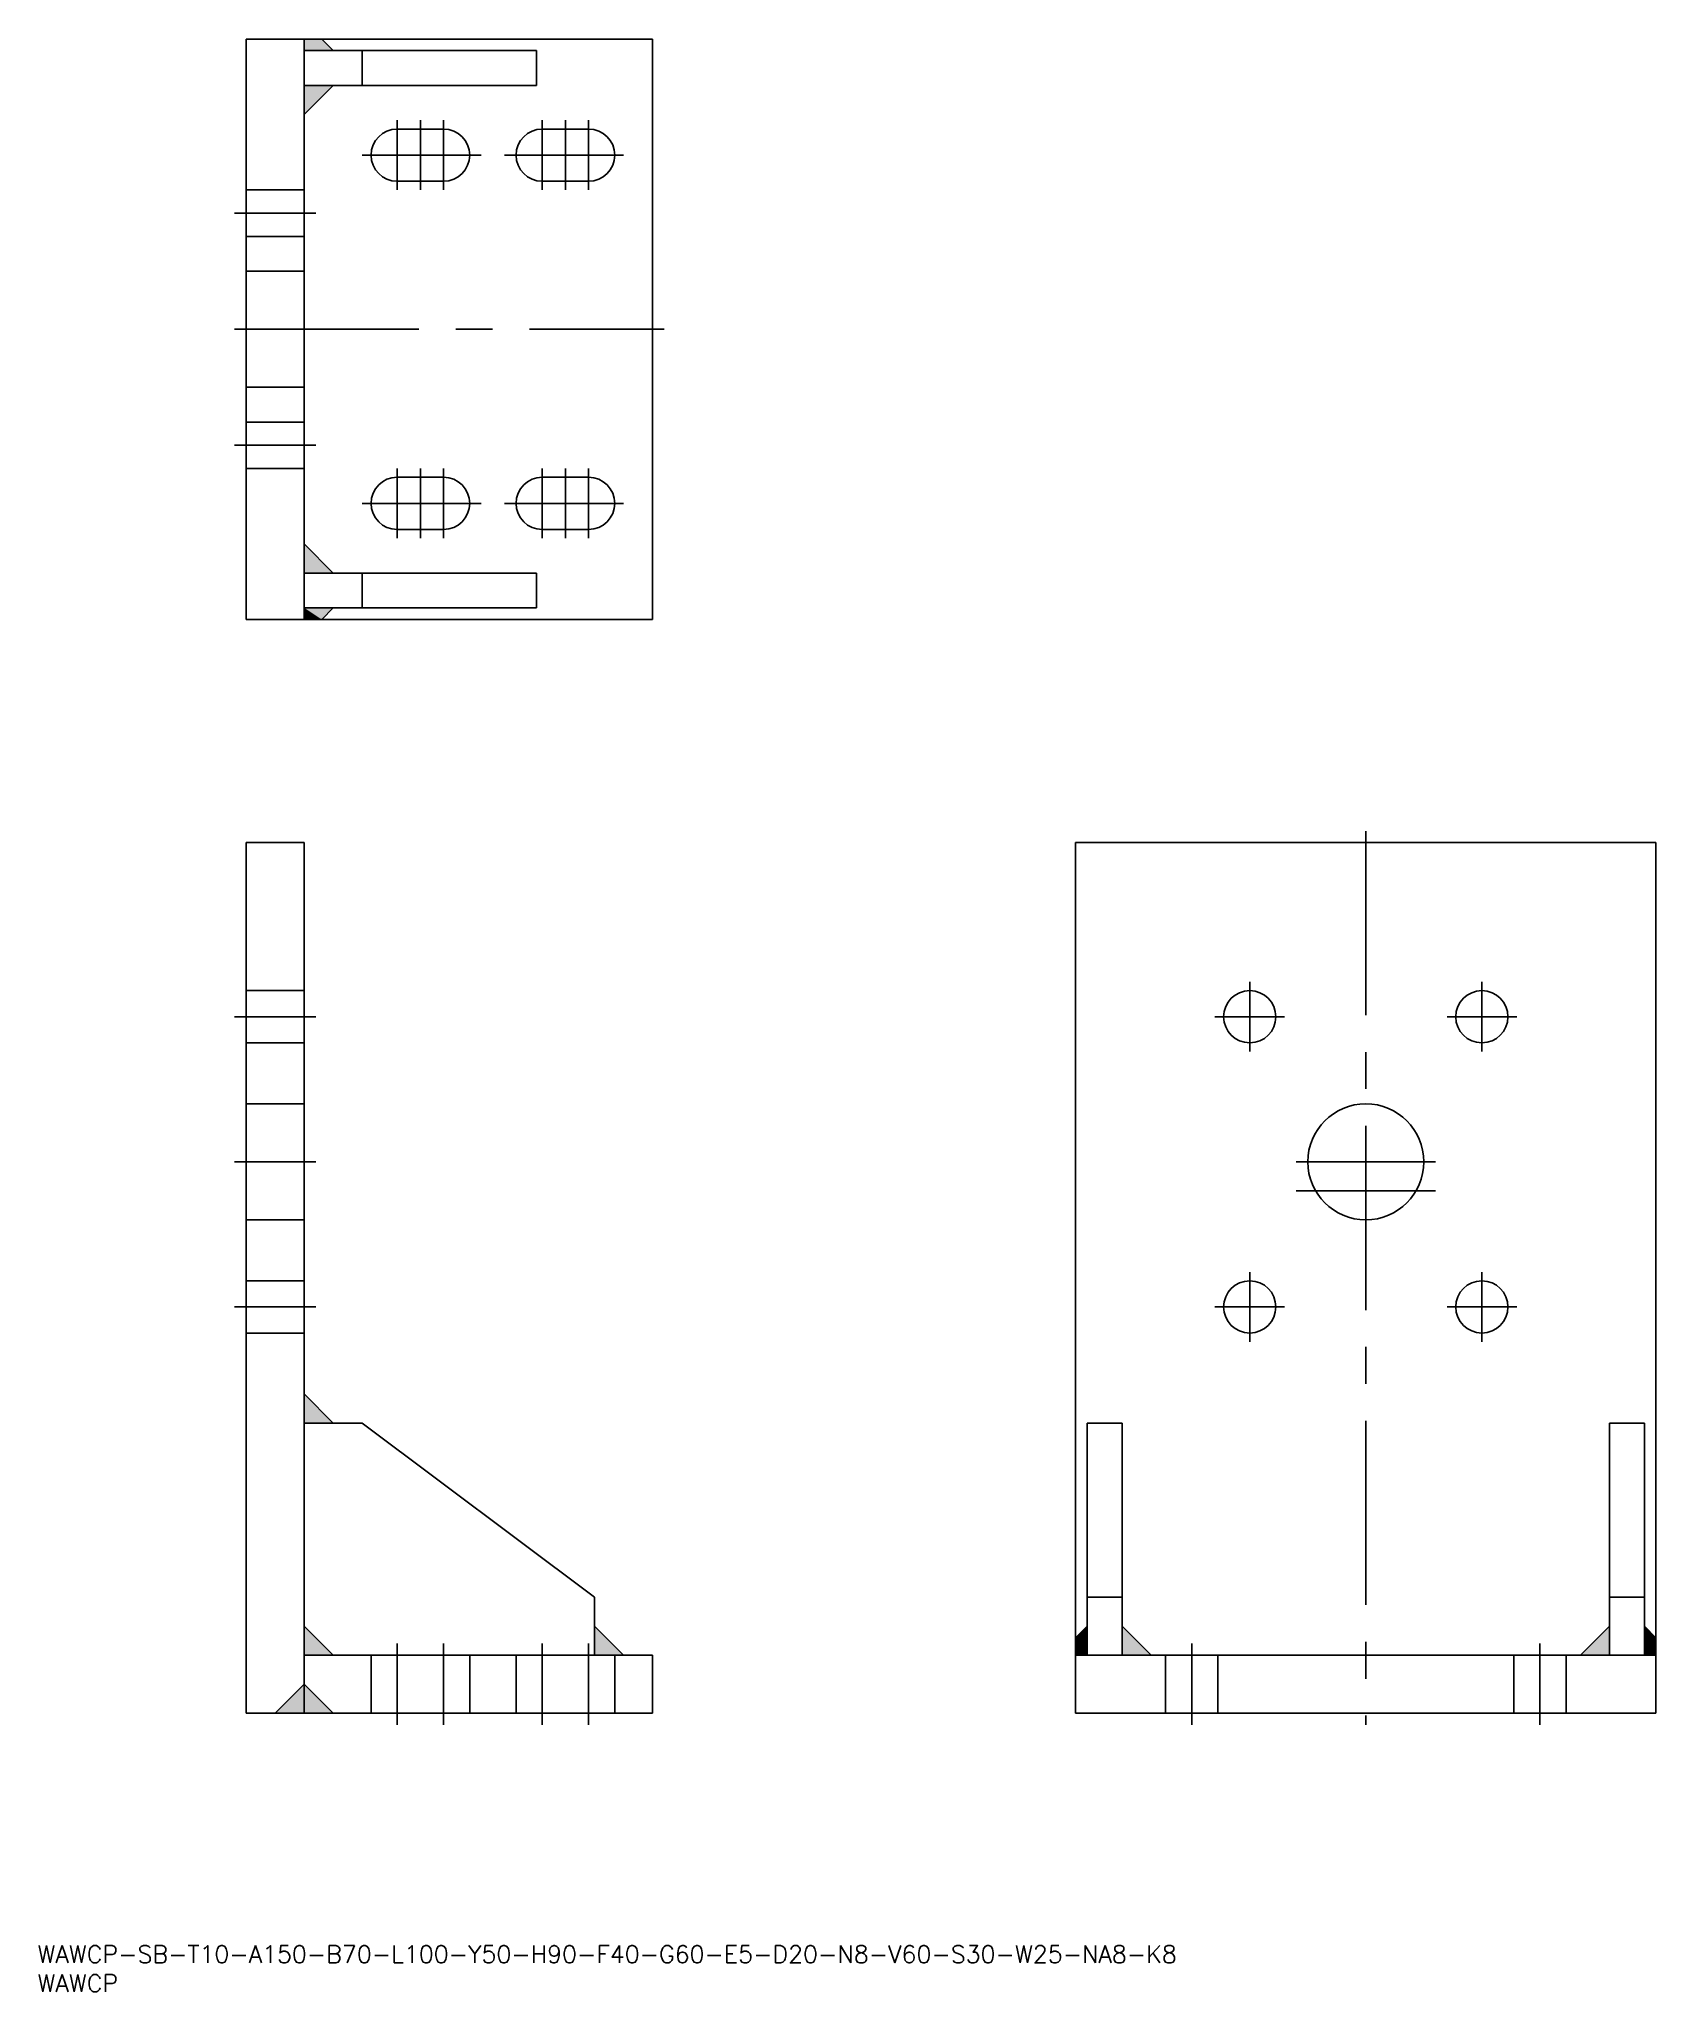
# Model space of a CAD drawing. Extents: x 0 to 279, y 0 to 336.
import ezdxf

# ---------------------------------------------------------------- set-up
doc = ezdxf.new("R2010")
doc.units = 0
doc.linetypes.add('CENTER', pattern=[50.8, 31.75, -6.35, 6.35, -6.35])
doc.linetypes.add('DASHED', pattern=[19.05, 12.7, -6.35])
doc.layers.get('0').update_dxf_attribs({"linetype": 'CONTINUOUS'})
doc.layers.add('CENTER', color=1, linetype='CENTER')
doc.styles.get("Standard").update_dxf_attribs({"font": 'txt.shx', "height": 3, "bigfont": 'bigfont.shx'})

# ---------------------------------------------------------------- blocks, each defined once
blk = doc.blocks.new('*U1')
at = {"color": 7, "linetype": 'CONTINUOUS'}
blk.add_text('WAWCP-SB-T10-A150-B70-L100-Y50-H90-F40-G60-E5-D20-N8-V60-S30-W25-NA8-K8', height=3, dxfattribs=at).set_placement((0, 5))
blk = doc.blocks.new('*U2')
at = {"color": 7, "linetype": 'CONTINUOUS'}
blk.add_text('WAWCP', height=3, dxfattribs=at).set_placement((0, 0))
blk = doc.blocks.new('*U3')
at = {"color": 7, "linetype": 'CONTINUOUS'}
for p, q in [((180.891983, 63.026256), (178.891983, 61.026256)), ((178.891983, 61.026256), (178.891983, 58.026256)), ((180.891983, 61.026256), (180.891983, 63.026256)), ((180.891983, 61.026256), (180.891983, 58.026256))]:
    blk.add_line(p, q, dxfattribs=at)
for points in [[(180.891983, 63.026256), (178.891983, 61.026256), (180.891983, 61.026256)], [(178.891983, 61.026256), (178.891983, 58.026256), (180.891983, 58.026256)]]:
    blk.add_solid(points, dxfattribs=at)
at = {"color": 7, "linetype": 'CONTINUOUS', "extrusion": (0, 0, -1)}
blk.add_solid([(-178.891983, 61.026256), (-180.891983, 61.026256), (-180.891983, 58.026256)], dxfattribs=at)
blk = doc.blocks.new('*U4')
at = {"color": 7, "linetype": 'CONTINUOUS'}
for p, q in [((45.964051, 336.47943), (45.964051, 334.47943)), ((48.964051, 336.47943), (50.964051, 334.47943))]:
    blk.add_line(p, q, dxfattribs=at)
blk.add_solid([(45.964051, 336.47943), (45.964051, 334.47943), (50.964051, 334.47943)], dxfattribs=at)
at = {"color": 7, "linetype": 'CONTINUOUS', "extrusion": (0, 0, -1)}
blk.add_solid([(-45.964051, 336.47943), (-48.964051, 336.47943), (-50.964051, 334.47943)], dxfattribs=at)
blk = doc.blocks.new('*U5')
at = {"color": 7, "linetype": 'CONTINUOUS'}
for p, q in [((50.964051, 328.47943), (45.964051, 323.47943)), ((45.964051, 323.47943), (45.964051, 328.47943))]:
    blk.add_line(p, q, dxfattribs=at)
at = {"color": 7, "linetype": 'CONTINUOUS', "extrusion": (0, 0, -1)}
blk.add_solid([(-45.964051, 328.47943), (-50.964051, 328.47943), (-45.964051, 323.47943)], dxfattribs=at)
blk = doc.blocks.new('*U6')
at = {"color": 7, "linetype": 'CONTINUOUS'}
for p, q in [((45.964051, 103.026256), (45.964051, 98.026256)), ((50.964051, 98.026256), (45.964051, 103.026256))]:
    blk.add_line(p, q, dxfattribs=at)
blk.add_solid([(45.964051, 103.026256), (45.964051, 98.026256), (50.964051, 98.026256)], dxfattribs=at)
blk = doc.blocks.new('*U7')
at = {"color": 7, "linetype": 'CONTINUOUS'}
for p, q in [((45.964051, 63.026256), (45.964051, 58.026256)), ((50.964051, 58.026256), (45.964051, 63.026256))]:
    blk.add_line(p, q, dxfattribs=at)
blk.add_solid([(45.964051, 63.026256), (45.964051, 58.026256), (50.964051, 58.026256)], dxfattribs=at)
blk = doc.blocks.new('*U8')
at = {"color": 7, "linetype": 'CONTINUOUS'}
for p, q in [((95.964051, 63.026256), (95.964051, 58.026256)), ((100.964051, 58.026256), (95.964051, 63.026256))]:
    blk.add_line(p, q, dxfattribs=at)
blk.add_solid([(95.964051, 63.026256), (95.964051, 58.026256), (100.964051, 58.026256)], dxfattribs=at)
blk = doc.blocks.new('*U9')
at = {"color": 7, "linetype": 'CONTINUOUS'}
for p, q in [((45.964051, 53.026256), (45.964051, 48.026256)), ((50.964051, 48.026256), (45.964051, 53.026256))]:
    blk.add_line(p, q, dxfattribs=at)
blk.add_solid([(45.964051, 53.026256), (45.964051, 48.026256), (50.964051, 48.026256)], dxfattribs=at)
blk = doc.blocks.new('*U10')
at = {"color": 7, "linetype": 'CONTINUOUS'}
for p, q in [((45.964051, 53.026256), (40.964051, 48.026256)), ((45.964051, 48.026256), (45.964051, 53.026256))]:
    blk.add_line(p, q, dxfattribs=at)
blk.add_solid([(45.964051, 53.026256), (40.964051, 48.026256), (45.964051, 48.026256)], dxfattribs=at)
blk = doc.blocks.new('*U11')
at = {"color": 7, "linetype": 'CONTINUOUS'}
for p, q in [((186.891983, 63.026256), (186.891983, 58.026256)), ((191.891983, 58.026256), (186.891983, 63.026256))]:
    blk.add_line(p, q, dxfattribs=at)
blk.add_solid([(186.891983, 63.026256), (186.891983, 58.026256), (191.891983, 58.026256)], dxfattribs=at)
blk = doc.blocks.new('*U12')
at = {"color": 7, "linetype": 'CONTINUOUS'}
for p, q in [((45.964051, 238.47943), (45.964051, 236.47943)), ((50.964051, 238.47943), (48.964051, 236.47943))]:
    blk.add_line(p, q, dxfattribs=at)
blk.add_solid([(45.964051, 238.47943), (45.964051, 236.47943), (48.964051, 236.47943)], dxfattribs=at)
at = {"color": 7, "linetype": 'CONTINUOUS', "extrusion": (0, 0, -1)}
blk.add_solid([(-45.964051, 238.47943), (-50.964051, 238.47943), (-48.964051, 236.47943)], dxfattribs=at)
blk = doc.blocks.new('*U13')
at = {"color": 7, "linetype": 'CONTINUOUS'}
for p, q in [((45.964051, 249.47943), (45.964051, 244.47943)), ((50.964051, 244.47943), (45.964051, 249.47943))]:
    blk.add_line(p, q, dxfattribs=at)
blk.add_solid([(45.964051, 249.47943), (45.964051, 244.47943), (50.964051, 244.47943)], dxfattribs=at)
blk = doc.blocks.new('*U14')
at = {"color": 7, "linetype": 'CONTINUOUS'}
for p, q in [((276.891983, 63.026256), (276.891983, 61.026256)), ((278.891983, 61.026256), (276.891983, 63.026256)), ((276.891983, 61.026256), (276.891983, 58.026256)), ((278.891983, 61.026256), (278.891983, 58.026256))]:
    blk.add_line(p, q, dxfattribs=at)
for points in [[(276.891983, 63.026256), (276.891983, 61.026256), (278.891983, 61.026256)], [(276.891983, 61.026256), (276.891983, 58.026256), (278.891983, 58.026256)]]:
    blk.add_solid(points, dxfattribs=at)
at = {"color": 7, "linetype": 'CONTINUOUS', "extrusion": (0, 0, -1)}
blk.add_solid([(-276.891983, 61.026256), (-278.891983, 61.026256), (-278.891983, 58.026256)], dxfattribs=at)
blk = doc.blocks.new('*U15')
at = {"color": 7, "linetype": 'CONTINUOUS'}
for p, q in [((270.891983, 63.026256), (265.891983, 58.026256)), ((270.891983, 58.026256), (270.891983, 63.026256))]:
    blk.add_line(p, q, dxfattribs=at)
blk.add_solid([(270.891983, 63.026256), (265.891983, 58.026256), (270.891983, 58.026256)], dxfattribs=at)

msp = doc.modelspace()

# ---------------------------------------------------------------- linework, layer by layer
at = {"color": 7, "linetype": 'CONTINUOUS'}
for p, q in [((105.964051, 336.47943), (35.964051, 336.47943)), ((35.964051, 336.47943), (35.964051, 236.47943)), ((45.964051, 336.47943), (45.964051, 236.47943)), ((48.964051, 336.47943), (50.964051, 334.47943)), ((105.964051, 236.47943), (105.964051, 336.47943)), ((45.964051, 334.47943), (85.964051, 334.47943)), ((55.964051, 328.47943), (55.964051, 334.47943)), ((85.964051, 334.47943), (85.964051, 328.47943)), ((45.964051, 328.47943), (85.964051, 328.47943)), ((45.964051, 323.47943), (50.964051, 328.47943)), ((61.964051, 320.97943), (69.964051, 320.97943)), ((86.964051, 320.97943), (94.964051, 320.97943)), ((69.964051, 311.97943), (61.964051, 311.97943)), ((94.964051, 311.97943), (86.964051, 311.97943)), ((69.964051, 260.97943), (61.964051, 260.97943)), ((94.964051, 260.97943), (86.964051, 260.97943)), ((45.964051, 249.47943), (50.964051, 244.47943)), ((61.964051, 251.97943), (69.964051, 251.97943)), ((86.964051, 251.97943), (94.964051, 251.97943)), ((45.964051, 244.47943), (85.964051, 244.47943)), ((55.964051, 244.47943), (55.964051, 238.47943)), ((85.964051, 238.47943), (85.964051, 244.47943)), ((35.964051, 236.47943), (105.964051, 236.47943)), ((45.964051, 238.47943), (85.964051, 238.47943)), ((48.964051, 236.47943), (50.964051, 238.47943)), ((35.964051, 48.026256), (35.964051, 198.026256)), ((35.964051, 198.026256), (45.964051, 198.026256)), ((45.964051, 48.026256), (45.964051, 198.026256)), ((178.891983, 48.026256), (178.891983, 198.026256)), ((178.891983, 198.026256), (278.891983, 198.026256)), ((278.891983, 198.026256), (278.891983, 48.026256)), ((45.964051, 103.026256), (50.964051, 98.026256)), ((55.964051, 98.026256), (45.964051, 98.026256)), ((55.964051, 98.026256), (95.964051, 68.026256)), ((180.891983, 98.026256), (180.891983, 58.026256)), ((186.891983, 98.026256), (180.891983, 98.026256)), ((186.891983, 98.026256), (186.891983, 58.026256)), ((270.891983, 98.026256), (270.891983, 58.026256)), ((270.891983, 98.026256), (276.891983, 98.026256)), ((276.891983, 98.026256), (276.891983, 58.026256)), ((95.964051, 58.026256), (95.964051, 68.026256)), ((180.891983, 68.026256), (186.891983, 68.026256)), ((276.891983, 68.026256), (270.891983, 68.026256)), ((45.964051, 63.026256), (50.964051, 58.026256)), ((95.964051, 63.026256), (100.964051, 58.026256)), ((180.891983, 63.026256), (178.891983, 61.026256)), ((186.891983, 63.026256), (191.891983, 58.026256)), ((270.891983, 63.026256), (265.891983, 58.026256)), ((276.891983, 63.026256), (278.891983, 61.026256)), ((105.964051, 58.026256), (45.964051, 58.026256)), ((105.964051, 48.026256), (105.964051, 58.026256)), ((278.891983, 58.026256), (178.891983, 58.026256)), ((45.964051, 53.026256), (40.964051, 48.026256)), ((45.964051, 53.026256), (50.964051, 48.026256)), ((105.964051, 48.026256), (35.964051, 48.026256)), ((278.891983, 48.026256), (178.891983, 48.026256))]:
    msp.add_line(p, q, dxfattribs=at)
at = {"color": 3, "linetype": 'DASHED'}
for p, q in [((45.964051, 310.47943), (35.964051, 310.47943)), ((45.964051, 302.47943), (35.964051, 302.47943)), ((45.964051, 296.47943), (35.964051, 296.47943)), ((45.964051, 276.47943), (35.964051, 276.47943)), ((45.964051, 270.47943), (35.964051, 270.47943)), ((45.964051, 262.47943), (35.964051, 262.47943)), ((45.964051, 172.526256), (35.964051, 172.526256)), ((45.964051, 163.526256), (35.964051, 163.526256)), ((45.964051, 153.026256), (35.964051, 153.026256)), ((45.964051, 133.026256), (35.964051, 133.026256)), ((45.964051, 122.526256), (35.964051, 122.526256)), ((45.964051, 113.526256), (35.964051, 113.526256)), ((57.464999, 58.026256), (57.464999, 48.026256)), ((74.464999, 58.026256), (74.464999, 48.026256)), ((82.464051, 58.026256), (82.464051, 48.026256)), ((99.464051, 58.026256), (99.464051, 48.026256)), ((194.391983, 58.026256), (194.391983, 48.026256)), ((203.391983, 58.026256), (203.391983, 48.026256)), ((254.391983, 58.026256), (254.391983, 48.026256)), ((263.391983, 58.026256), (263.391983, 48.026256))]:
    msp.add_line(p, q, dxfattribs=at)
at = {"color": 7, "linetype": 'CONTINUOUS'}
for centre, radius in [((208.891983, 168.026256), 4.5), ((248.891983, 168.026256), 4.5), ((228.891983, 143.026256), 10), ((208.891983, 118.026256), 4.5), ((248.891983, 118.026256), 4.5)]:
    msp.add_circle(centre, radius, dxfattribs=at)
for centre, start, end in [((61.964051, 316.47943), 90, 270), ((69.964051, 316.47943), 270, 90), ((86.964051, 316.47943), 90, 270), ((94.964051, 316.47943), 270, 90), ((61.964051, 256.47943), 90, 270), ((69.964051, 256.47943), 270, 90), ((86.964051, 256.47943), 90, 270), ((94.964051, 256.47943), 270, 90)]:
    msp.add_arc(centre, 4.5, start, end, dxfattribs=at)
at = {"layer": 'CENTER', "color": 1, "linetype": 'CENTER'}
for p, q in [((61.964051, 322.47943), (61.964051, 310.47943)), ((65.964051, 322.47943), (65.964051, 310.47943)), ((69.964051, 322.47943), (69.964051, 310.47943)), ((86.964051, 322.47943), (86.964051, 310.47943)), ((90.964051, 322.47943), (90.964051, 310.47943)), ((94.964051, 322.47943), (94.964051, 310.47943)), ((55.964051, 316.47943), (76.464051, 316.47943)), ((80.464051, 316.47943), (100.964051, 316.47943)), ((47.964051, 306.47943), (33.964051, 306.47943)), ((33.964051, 286.47943), (107.964051, 286.47943)), ((47.964051, 266.47943), (33.964051, 266.47943)), ((61.964051, 250.47943), (61.964051, 262.47943)), ((65.964051, 250.47943), (65.964051, 262.47943)), ((69.964051, 250.47943), (69.964051, 262.47943)), ((86.964051, 250.47943), (86.964051, 262.47943)), ((90.964051, 250.47943), (90.964051, 262.47943)), ((94.964051, 250.47943), (94.964051, 262.47943)), ((55.964051, 256.47943), (76.464051, 256.47943)), ((80.464051, 256.47943), (100.964051, 256.47943)), ((228.891983, 200.026256), (228.891983, 46.026256)), ((208.891983, 174.026256), (208.891983, 162.026256)), ((248.891983, 174.026256), (248.891983, 162.026256)), ((47.964051, 168.026256), (33.964051, 168.026256)), ((214.891983, 168.026256), (202.891983, 168.026256)), ((242.891983, 168.026256), (254.891983, 168.026256)), ((47.964051, 143.026256), (33.964051, 143.026256)), ((240.891983, 143.026256), (216.891983, 143.026256)), ((240.891983, 138.026256), (216.891983, 138.026256)), ((208.891983, 124.026256), (208.891983, 112.026256)), ((248.891983, 124.026256), (248.891983, 112.026256)), ((47.964051, 118.026256), (33.964051, 118.026256)), ((214.891983, 118.026256), (202.891983, 118.026256)), ((242.891983, 118.026256), (254.891983, 118.026256)), ((61.964999, 60.026256), (61.964999, 46.026256)), ((69.964999, 60.026256), (69.964999, 46.026256)), ((86.964051, 60.026256), (86.964051, 46.026256)), ((94.964051, 60.026256), (94.964051, 46.026256)), ((198.891983, 60.026256), (198.891983, 46.026256)), ((258.891983, 60.026256), (258.891983, 46.026256))]:
    msp.add_line(p, q, dxfattribs=at)

# ---------------------------------------------------------------- block references
at = {"color": 7, "linetype": 'CONTINUOUS'}
for name in ['*U4', '*U5', '*U13', '*U12', '*U6', '*U7', '*U8', '*U3', '*U11', '*U15', '*U14', '*U10', '*U9', '*U1', '*U2']:
    msp.add_blockref(name, (0, 0), dxfattribs=at)

doc.saveas('drawing.dxf')
